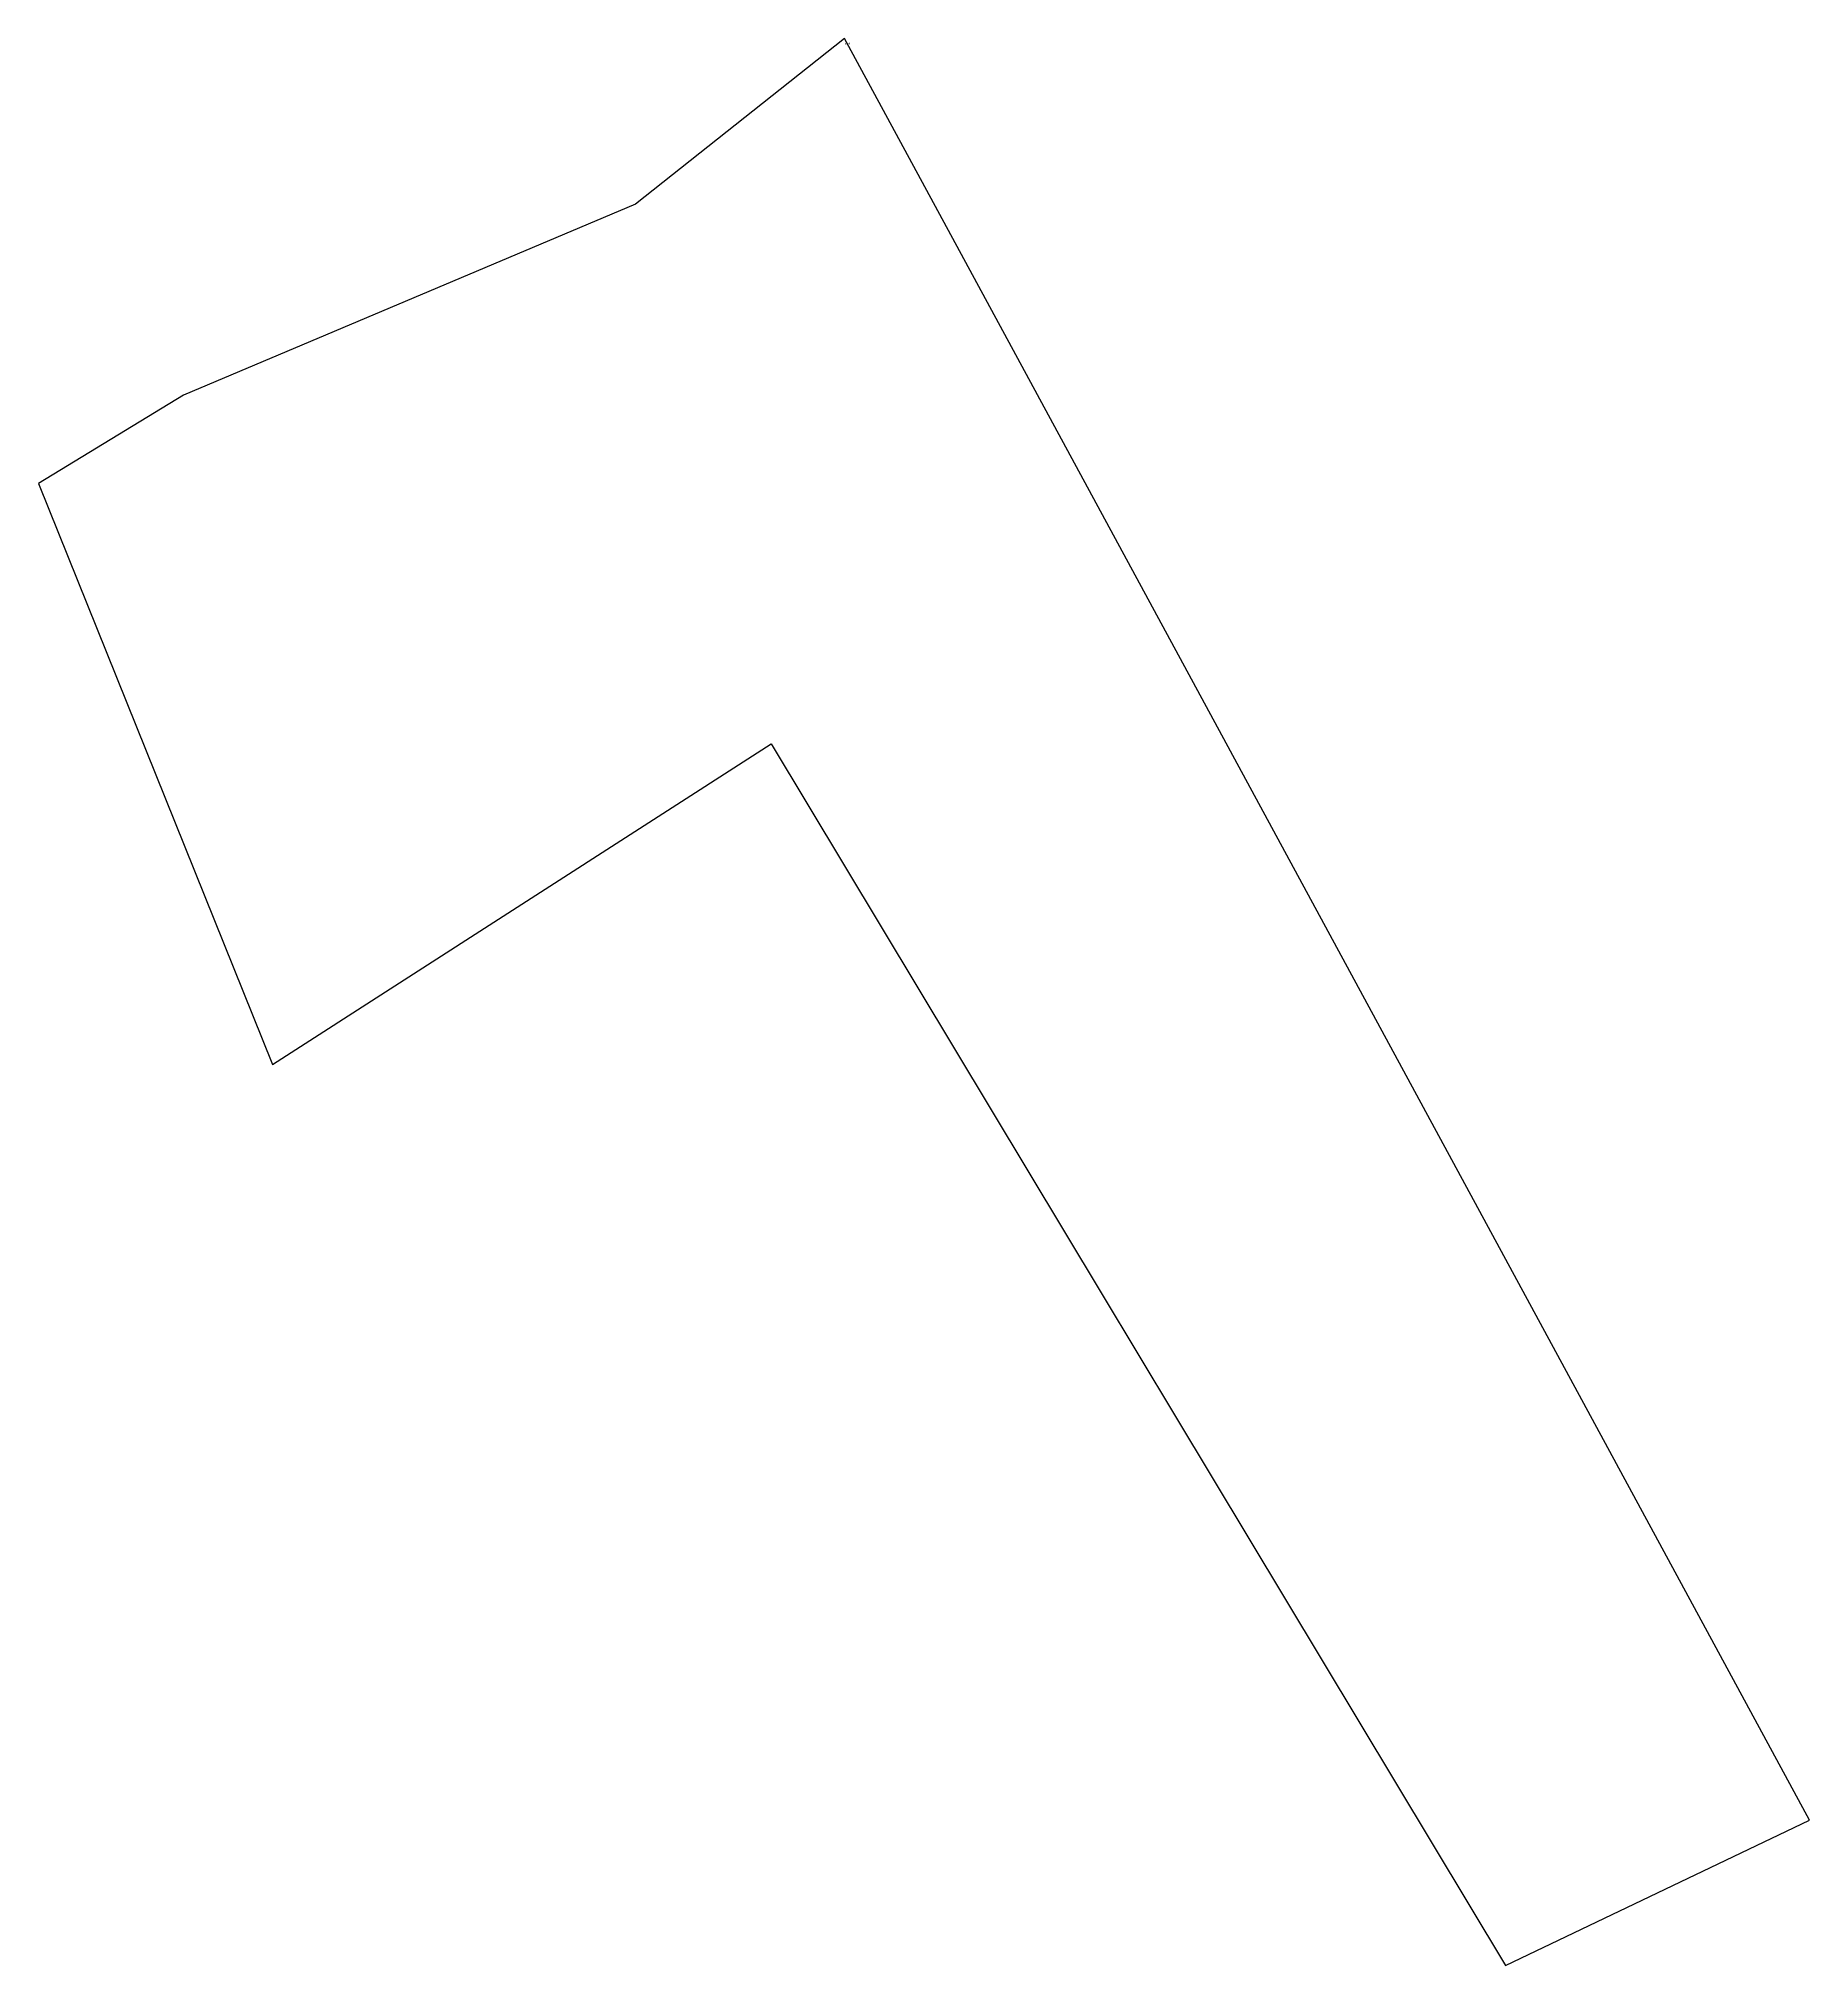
# Model space of a CAD drawing. Header units: millimetres. Extents: x 596202 to 596547, y 1314363 to 1314738.
import ezdxf
from ezdxf.enums import TextEntityAlignment as Align

# ---------------------------------------------------------------- set-up
doc = ezdxf.new("R2010")
doc.units = ezdxf.units.MM
doc.layers.get('0').update_dxf_attribs({"color": 1, "linetype": 'CONTINUOUS', "lineweight": 100})
doc.styles.get("Standard").update_dxf_attribs({"font": 'arial.ttf', "width": 0.65})

msp = doc.modelspace()

# ---------------------------------------------------------------- linework, layer by layer
at = {"color": 0, "lineweight": -2}
msp.add_lwpolyline([(596358.95, 1314737.96), (596318.19, 1314705.68), (596230.13, 1314668.5), (596201.88, 1314651.26), (596247.5, 1314538.1), (596344.66, 1314600.54), (596487.75, 1314362.6), (596546.97, 1314390.89)], close=True, dxfattribs=at)

# ---------------------------------------------------------------- texts
at = {"color": 0, "lineweight": -2, "width": 0.65}
msp.add_text('1', height=1, rotation=90, dxfattribs=at).set_placement((596359.0322, 1314736.9634), align=Align.TOP_CENTER)

doc.saveas('drawing.dxf')
